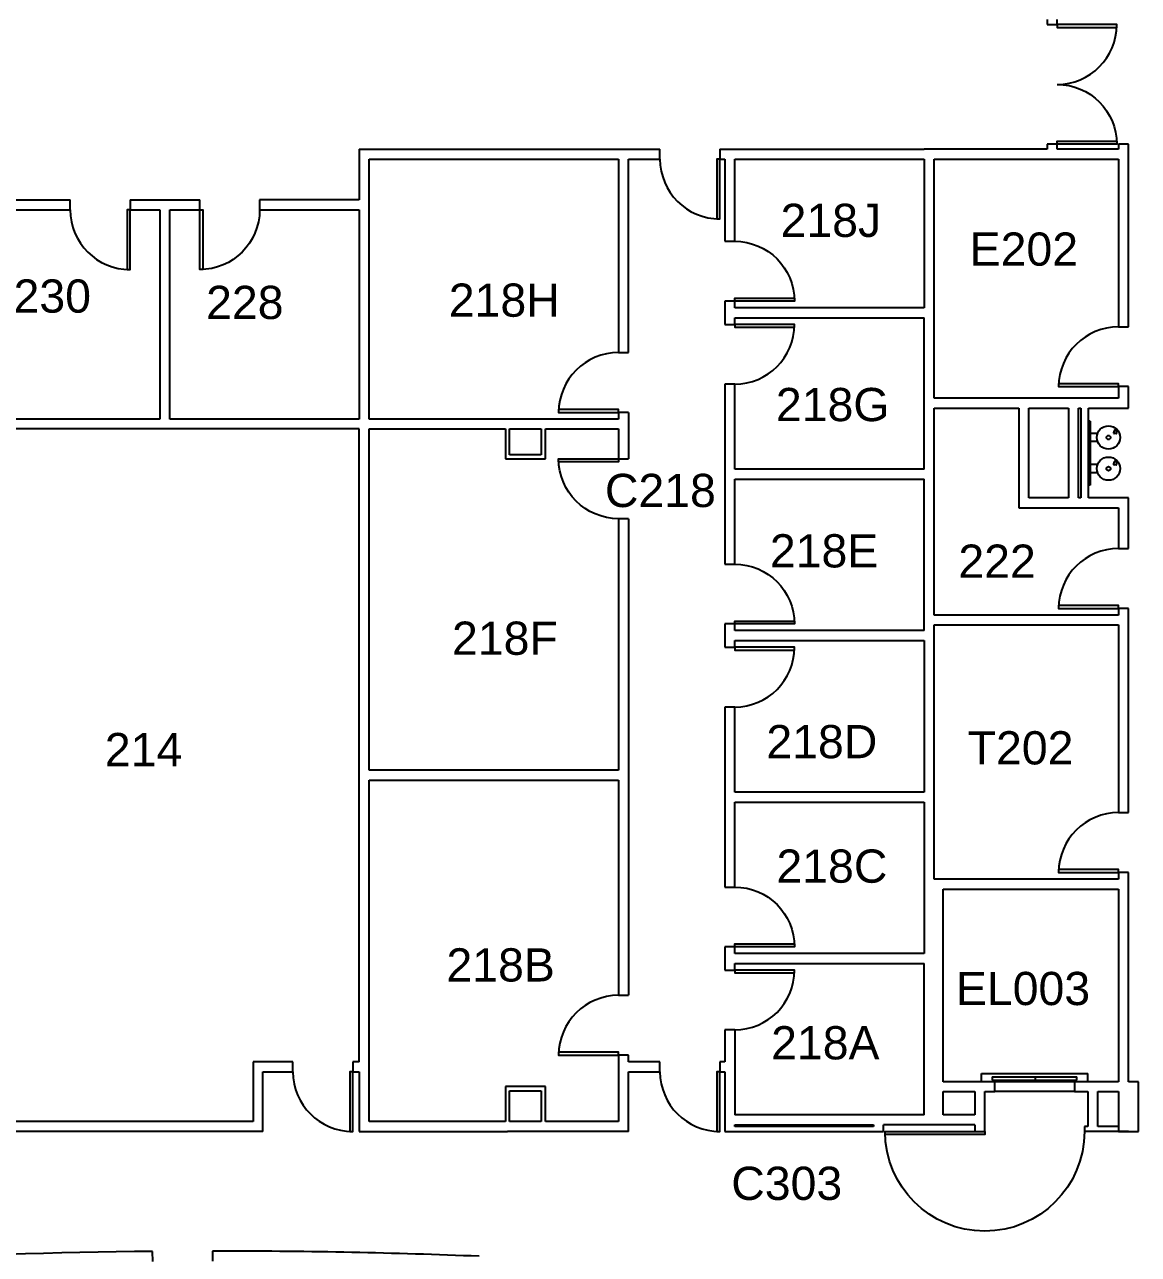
# Model space of a CAD drawing. Header units: inches. Extents: x -60 to 4788, y -1491 to 1233.
# Drawn here: x 3038 to 3708, y -74 to 667 of the extents above; entities that cross this region are included whole.
import ezdxf

# ---------------------------------------------------------------- set-up
doc = ezdxf.new("R2010")
doc.units = ezdxf.units.IN
doc.header["$LTSCALE"] = 48
doc.header["$MEASUREMENT"] = 0
doc.layers.add('A-Anno-Note', color=231, linetype='Continuous', lineweight=25)
doc.layers.add('A-FLOR-FIXT', color=3, linetype='Continuous', lineweight=25)
for name, color, linetype in [('A-DOOR', 4, 'Continuous'), ('A-FLOR-EVTR', 3, 'Continuous'), ('A-WALL', 5, 'Continuous')]:
    doc.layers.add(name, color=color, linetype=linetype)

# ---------------------------------------------------------------- blocks, each defined once
blk = doc.blocks.new('$ELKAYEDFPBM117C')
at = {"layer": 'A-FLOR-FIXT'}
for p, q in [((-19.25, -1), (-19.25, 0)), ((19.25, -1), (19.25, 0)), ((19.25, -1), (-19.25, -1)), ((-11.88, -5.46), (-11.88, -1)), ((-6.88, -5.46), (-6.88, -1)), ((6.88, -5.46), (6.88, -1)), ((11.88, -5.46), (11.88, -1)), ((-7.02, -16.66), (-7.02, -15.34)), ((-5.68, -15.25), (-6.73, -15.09)), ((-5.68, -16.75), (-6.73, -16.91)), ((11.73, -16.66), (11.73, -15.34)), ((13.07, -15.25), (12.02, -15.09)), ((13.07, -16.75), (12.02, -16.91))]:
    blk.add_line(p, q, dxfattribs=at)
for centre, radius in [((-9.38, -12), 7), ((9.38, -12), 7), ((-9.38, -12), 1.25), ((9.38, -12), 1.25)]:
    blk.add_circle(centre, radius, dxfattribs=at)
for centre, radius, start, end in [((-6.77, -15.34), 0.25, 81.31851, 180), ((-6.77, -16.66), 0.25, 180, 278.68191), ((-5.68, -16), 0.75, 269.99697, 90), ((11.98, -15.34), 0.25, 81.31851, 180), ((11.98, -16.66), 0.25, 180, 278.68191), ((13.07, -16), 0.75, 269.99697, 90)]:
    blk.add_arc(centre, radius, start, end, dxfattribs=at)
blk = doc.blocks.new('*U115')
at = {"linetype": 'ByBlock', "lineweight": -2}
for p, q in [((24, 0), (3, 0)), ((146, 0), (30, 0)), ((30, 0), (30, 0)), ((156, 0), (152, 0)), ((156, -6), (156, 0)), ((192, 0), (192, -6)), ((305, 0), (192, 0)), ((315, 0), (311, 0)), ((315, -6), (315, 0)), ((351, 0), (351, -6)), ((375.49, 0), (351, 0)), ((30, -6), (156, -6)), ((192, -6), (315, -6)), ((351, -6), (381.49, -6))]:
    blk.add_line(p, q, dxfattribs=at)
at = {"lineweight": -2}
for p, q in [((24, 0), (3, 0)), ((146, 0), (30, 0)), ((30, 0), (30, 0)), ((156, 0), (152, 0)), ((156, -6), (156, 0)), ((192, 0), (192, -6)), ((305, 0), (192, 0)), ((315, 0), (311, 0)), ((315, -6), (315, 0)), ((351, 0), (351, -6)), ((375.49, 0), (351, 0)), ((30, -6), (156, -6)), ((192, -6), (315, -6)), ((351, -6), (381.49, -6))]:
    blk.add_line(p, q, dxfattribs=at)
blk = doc.blocks.new('*U123')
at = {"linetype": 'ByBlock', "lineweight": -2}
for p, q in [((36, 0), (0, 0)), ((42, 0), (423, 0)), ((555, 0), (429, 0)), ((591.5, 0), (561, 0)), ((6, -6), (211.5, -6)), ((217.5, -6), (423, -6)), ((429, -6), (585.5, -6))]:
    blk.add_line(p, q, dxfattribs=at)
at = {"lineweight": -2}
for p, q in [((36, 0), (0, 0)), ((42, 0), (423, 0)), ((555, 0), (429, 0)), ((591.5, 0), (561, 0)), ((6, -6), (211.5, -6)), ((217.5, -6), (423, -6)), ((429, -6), (585.5, -6))]:
    blk.add_line(p, q, dxfattribs=at)
blk = doc.blocks.new('*U124')
at = {"linetype": 'ByBlock', "lineweight": -2}
for p, q in [((132, 0), (6, 0)), ((6, -6), (132, -6))]:
    blk.add_line(p, q, dxfattribs=at)
at = {"lineweight": -2}
for p, q in [((132, 0), (6, 0)), ((6, -6), (132, -6))]:
    blk.add_line(p, q, dxfattribs=at)
blk = doc.blocks.new('*U126')
at = {"linetype": 'ByBlock', "lineweight": -2}
for p, q in [((52.5, 0), (3, 0)), ((52.5, -6), (52.5, 0)), ((88.5, 0), (88.5, -6)), ((92.5, 0), (88.5, 0)), ((102.5, 0), (98.5, 0)), ((102.5, -6), (102.5, 0)), ((138.5, 0), (138.5, -6)), ((189.7, 0), (138.5, 0)), ((246.9, 0), (195.7, 0)), ((246.9, -6), (246.9, 0)), ((282.9, 0), (282.9, -6)), ((286.9, 0), (282.9, 0)), ((296.9, 0), (292.9, 0)), ((296.9, -6), (296.9, 0)), ((332.9, 0), (332.9, -6)), ((384.1, 0), (332.9, 0)), ((441.3, 0), (390.1, 0)), ((441.3, -6), (441.3, 0)), ((477.3, 0), (477.3, -6)), ((481.3, 0), (477.3, 0)), ((491.3, 0), (487.3, 0)), ((491.3, -6), (491.3, 0)), ((527.3, 0), (527.3, -6)), ((527.3, 0), (578.5, 0)), ((585.5, 0), (584.5, 0)), ((3, -6), (52.5, -6)), ((88.5, -6), (102.5, -6)), ((138.5, -6), (246.9, -6)), ((282.9, -6), (296.9, -6)), ((332.9, -6), (441.3, -6)), ((477.3, -6), (491.3, -6)), ((527.3, -6), (546.5, -6)), ((552.5, -6), (588.5, -6))]:
    blk.add_line(p, q, dxfattribs=at)
at = {"lineweight": -2}
for p, q in [((52.5, 0), (3, 0)), ((52.5, -6), (52.5, 0)), ((88.5, 0), (88.5, -6)), ((92.5, 0), (88.5, 0)), ((102.5, 0), (98.5, 0)), ((102.5, -6), (102.5, 0)), ((138.5, 0), (138.5, -6)), ((189.7, 0), (138.5, 0)), ((246.9, 0), (195.7, 0)), ((246.9, -6), (246.9, 0)), ((282.9, 0), (282.9, -6)), ((286.9, 0), (282.9, 0)), ((296.9, 0), (292.9, 0)), ((296.9, -6), (296.9, 0)), ((332.9, 0), (332.9, -6)), ((384.1, 0), (332.9, 0)), ((441.3, 0), (390.1, 0)), ((441.3, -6), (441.3, 0)), ((477.3, 0), (477.3, -6)), ((481.3, 0), (477.3, 0)), ((491.3, 0), (487.3, 0)), ((491.3, -6), (491.3, 0)), ((527.3, 0), (527.3, -6)), ((527.3, 0), (578.5, 0)), ((585.5, 0), (584.5, 0)), ((3, -6), (52.5, -6)), ((88.5, -6), (102.5, -6)), ((138.5, -6), (246.9, -6)), ((282.9, -6), (296.9, -6)), ((332.9, -6), (441.3, -6)), ((477.3, -6), (491.3, -6)), ((527.3, -6), (546.5, -6)), ((552.5, -6), (588.5, -6))]:
    blk.add_line(p, q, dxfattribs=at)
blk = doc.blocks.new('*U135')
at = {"linetype": 'ByBlock', "lineweight": -2}
for p, q in [((66, 3), (0, 3)), ((66, -3), (66, 3)), ((102, 3), (102, -3)), ((102, 3), (144, 3)), ((144, -3), (144, 3)), ((180, 3), (180, -3)), ((180, 3), (306, 3)), ((306, -3), (306, 3)), ((342, 3), (342, -3)), ((342, 3), (384, 3)), ((384, -3), (384, 3)), ((420, 3), (420, -3)), ((480, 3), (420, 3)), ((6, -3), (66, -3)), ((102, -3), (120, -3)), ((126, -3), (144, -3)), ((180, -3), (240, -3)), ((246, -3), (306, -3)), ((342, -3), (360, -3)), ((366, -3), (384, -3)), ((420, -3), (480, -3))]:
    blk.add_line(p, q, dxfattribs=at)
at = {"lineweight": -2}
for p, q in [((66, 3), (0, 3)), ((66, -3), (66, 3)), ((102, 3), (102, -3)), ((102, 3), (144, 3)), ((144, -3), (144, 3)), ((180, 3), (180, -3)), ((180, 3), (306, 3)), ((306, -3), (306, 3)), ((342, 3), (342, -3)), ((342, 3), (384, 3)), ((384, -3), (384, 3)), ((420, 3), (420, -3)), ((480, 3), (420, 3)), ((6, -3), (66, -3)), ((102, -3), (120, -3)), ((126, -3), (144, -3)), ((180, -3), (240, -3)), ((246, -3), (306, -3)), ((342, -3), (360, -3)), ((366, -3), (384, -3)), ((420, -3), (480, -3))]:
    blk.add_line(p, q, dxfattribs=at)
blk = doc.blocks.new('*U137')
at = {"linetype": 'ByBlock', "lineweight": -2}
for p, q in [((119.5, 0), (3, 0)), ((119.5, -6), (119.5, 0)), ((155.5, 0), (155.5, -6)), ((155.5, 0), (183.5, 0)), ((183.5, -6), (183.5, 0)), ((219.5, 0), (506.5, 0)), ((219.5, 0), (219.5, -6)), ((506.5, -6), (506.5, 0)), ((542.5, 0), (542.5, -6)), ((546.5, 0), (542.5, 0)), ((588.5, 0), (552.5, 0)), ((3, -6), (119.5, -6)), ((155.5, -6), (159.5, -6)), ((165.5, -6), (183.5, -6)), ((219.5, -6), (371, -6)), ((377, -6), (506.5, -6)), ((542.5, -6), (582.5, -6))]:
    blk.add_line(p, q, dxfattribs=at)
at = {"lineweight": -2}
for p, q in [((119.5, 0), (3, 0)), ((119.5, -6), (119.5, 0)), ((155.5, 0), (155.5, -6)), ((155.5, 0), (183.5, 0)), ((183.5, -6), (183.5, 0)), ((219.5, 0), (506.5, 0)), ((219.5, 0), (219.5, -6)), ((506.5, -6), (506.5, 0)), ((542.5, 0), (542.5, -6)), ((546.5, 0), (542.5, 0)), ((588.5, 0), (552.5, 0)), ((3, -6), (119.5, -6)), ((155.5, -6), (159.5, -6)), ((165.5, -6), (183.5, -6)), ((219.5, -6), (371, -6)), ((377, -6), (506.5, -6)), ((542.5, -6), (582.5, -6))]:
    blk.add_line(p, q, dxfattribs=at)
blk = doc.blocks.new('*U138')
at = {"linetype": 'ByBlock', "lineweight": -2}
for p, q in [((114, 3), (0, 3)), ((0, -3), (114, -3))]:
    blk.add_line(p, q, dxfattribs=at)
at = {"lineweight": -2}
for p, q in [((114, 3), (0, 3)), ((0, -3), (114, -3))]:
    blk.add_line(p, q, dxfattribs=at)
blk = doc.blocks.new('*U139')
at = {"linetype": 'ByBlock', "lineweight": -2}
for p, q in [((114, 3), (0, 3)), ((0, -3), (114, -3))]:
    blk.add_line(p, q, dxfattribs=at)
at = {"lineweight": -2}
for p, q in [((114, 3), (0, 3)), ((0, -3), (114, -3))]:
    blk.add_line(p, q, dxfattribs=at)
blk = doc.blocks.new('*U140')
at = {"linetype": 'ByBlock', "lineweight": -2}
for p, q in [((114, 3), (0, 3)), ((0, -3), (114, -3))]:
    blk.add_line(p, q, dxfattribs=at)
at = {"lineweight": -2}
for p, q in [((114, 3), (0, 3)), ((0, -3), (114, -3))]:
    blk.add_line(p, q, dxfattribs=at)
blk = doc.blocks.new('*U141')
at = {"linetype": 'ByBlock', "lineweight": -2}
for p, q in [((114, 3), (0, 3)), ((0, -3), (114, -3))]:
    blk.add_line(p, q, dxfattribs=at)
at = {"lineweight": -2}
for p, q in [((114, 3), (0, 3)), ((0, -3), (114, -3))]:
    blk.add_line(p, q, dxfattribs=at)
blk = doc.blocks.new('*U142')
at = {"linetype": 'ByBlock', "lineweight": -2}
for p, q in [((156, 3), (6, 3)), ((6, -3), (156, -3))]:
    blk.add_line(p, q, dxfattribs=at)
at = {"lineweight": -2}
for p, q in [((156, 3), (6, 3)), ((6, -3), (156, -3))]:
    blk.add_line(p, q, dxfattribs=at)
blk = doc.blocks.new('*U154')
at = {"linetype": 'ByBlock', "lineweight": -2}
for p, q in [((114, 3), (0, 3)), ((0, -3), (114, -3))]:
    blk.add_line(p, q, dxfattribs=at)
at = {"lineweight": -2}
for p, q in [((114, 3), (0, 3)), ((0, -3), (114, -3))]:
    blk.add_line(p, q, dxfattribs=at)
blk = doc.blocks.new('*U170')
at = {"linetype": 'ByBlock', "lineweight": -2}
for p, q in [((22.75, 0), (-1.25, 0)), ((1.25, -2.5), (20.25, -2.5))]:
    blk.add_line(p, q, dxfattribs=at)
at = {"lineweight": -2}
for p, q in [((22.75, 0), (-1.25, 0)), ((1.25, -2.5), (20.25, -2.5))]:
    blk.add_line(p, q, dxfattribs=at)
blk = doc.blocks.new('*U171')
at = {"linetype": 'ByBlock', "lineweight": -2}
for p, q in [((18, 1.25), (0, 1.25)), ((0, -1.25), (15.5, -1.25))]:
    blk.add_line(p, q, dxfattribs=at)
at = {"lineweight": -2}
for p, q in [((18, 1.25), (0, 1.25)), ((0, -1.25), (15.5, -1.25))]:
    blk.add_line(p, q, dxfattribs=at)
blk = doc.blocks.new('*U172')
at = {"linetype": 'ByBlock', "lineweight": -2}
for p, q in [((18, 1.25), (0, 1.25)), ((2.5, -1.25), (18, -1.25))]:
    blk.add_line(p, q, dxfattribs=at)
at = {"lineweight": -2}
for p, q in [((18, 1.25), (0, 1.25)), ((2.5, -1.25), (18, -1.25))]:
    blk.add_line(p, q, dxfattribs=at)
blk = doc.blocks.new('*U182')
at = {"linetype": 'ByBlock', "lineweight": -2}
for p, q in [((20.25, 0), (1.25, 0)), ((-1.25, -2.5), (22.75, -2.5))]:
    blk.add_line(p, q, dxfattribs=at)
at = {"lineweight": -2}
for p, q in [((20.25, 0), (1.25, 0)), ((-1.25, -2.5), (22.75, -2.5))]:
    blk.add_line(p, q, dxfattribs=at)
blk = doc.blocks.new('*U183')
at = {"linetype": 'ByBlock', "lineweight": -2}
for p, q in [((18.5, 1.25), (-2.5, 1.25)), ((0, -1.25), (18.5, -1.25))]:
    blk.add_line(p, q, dxfattribs=at)
at = {"lineweight": -2}
for p, q in [((18.5, 1.25), (-2.5, 1.25)), ((0, -1.25), (18.5, -1.25))]:
    blk.add_line(p, q, dxfattribs=at)
blk = doc.blocks.new('*U184')
at = {"linetype": 'ByBlock', "lineweight": -2}
for p, q in [((27, 1.25), (6, 1.25)), ((6, -1.25), (24.5, -1.25))]:
    blk.add_line(p, q, dxfattribs=at)
at = {"lineweight": -2}
for p, q in [((27, 1.25), (6, 1.25)), ((6, -1.25), (24.5, -1.25))]:
    blk.add_line(p, q, dxfattribs=at)
blk = doc.blocks.new('*U194')
at = {"linetype": 'ByBlock', "lineweight": -2}
for p, q in [((52.4, 0), (0, 0)), ((6, -6), (152.6, -6)), ((149.6, 0), (58.4, 0)), ((152.6, -6), (159, -6)), ((155.6, 0), (246.8, 0)), ((165, -6), (289.5, -6)), ((252.8, 0), (344, 0)), ((295.5, -6), (439.5, -6)), ((439.5, 0), (350, 0))]:
    blk.add_line(p, q, dxfattribs=at)
at = {"lineweight": -2}
for p, q in [((52.4, 0), (0, 0)), ((6, -6), (152.6, -6)), ((149.6, 0), (58.4, 0)), ((152.6, -6), (159, -6)), ((155.6, 0), (246.8, 0)), ((165, -6), (289.5, -6)), ((252.8, 0), (344, 0)), ((295.5, -6), (439.5, -6)), ((439.5, 0), (350, 0))]:
    blk.add_line(p, q, dxfattribs=at)
blk = doc.blocks.new('*U197')
at = {"linetype": 'ByBlock', "lineweight": -2}
for p, q in [((45, 0), (45, -6)), ((64, 0), (45, 0)), ((9, 0), (6, 0)), ((6, -6), (9, -6)), ((9, -6), (9, 0)), ((45, -6), (64, -6))]:
    blk.add_line(p, q, dxfattribs=at)
at = {"lineweight": -2}
for p, q in [((45, 0), (45, -6)), ((64, 0), (45, 0)), ((9, 0), (6, 0)), ((6, -6), (9, -6)), ((9, -6), (9, 0)), ((45, -6), (64, -6))]:
    blk.add_line(p, q, dxfattribs=at)
blk = doc.blocks.new('*U198')
at = {"linetype": 'ByBlock', "lineweight": -2}
for p, q in [((3, 0), (0, 0)), ((3, -6), (3, 0)), ((75, 0), (75, -6)), ((78, 0), (75, 0)), ((0, -6), (3, -6)), ((75, -6), (78, -6))]:
    blk.add_line(p, q, dxfattribs=at)
at = {"lineweight": -2}
for p, q in [((3, 0), (0, 0)), ((3, -6), (3, 0)), ((75, 0), (75, -6)), ((78, 0), (75, 0)), ((0, -6), (3, -6)), ((75, -6), (78, -6))]:
    blk.add_line(p, q, dxfattribs=at)
blk = doc.blocks.new('*U230')
at = {"linetype": 'ByBlock', "lineweight": -2}
for p, q in [((0, 0), (72.75, 0)), ((162, 0), (72.75, 0)), ((6, -6), (50, -6)), ((52.5, -6), (71.5, -6)), ((74, -6), (156, -6))]:
    blk.add_line(p, q, dxfattribs=at)
at = {"lineweight": -2}
for p, q in [((0, 0), (72.75, 0)), ((162, 0), (72.75, 0)), ((6, -6), (50, -6)), ((52.5, -6), (71.5, -6)), ((74, -6), (156, -6))]:
    blk.add_line(p, q, dxfattribs=at)
blk = doc.blocks.new('*U341')
at = {"linetype": 'ByBlock', "lineweight": -2}
for p, q in [((30, 0), (6, 0)), ((37.38, 0), (36, 0)), ((66, 0), (42, 0)), ((0, -6), (37.38, -6)), ((37.38, -6), (60, -6))]:
    blk.add_line(p, q, dxfattribs=at)
at = {"lineweight": -2}
for p, q in [((30, 0), (6, 0)), ((37.38, 0), (36, 0)), ((66, 0), (42, 0)), ((0, -6), (37.38, -6)), ((37.38, -6), (60, -6))]:
    blk.add_line(p, q, dxfattribs=at)
blk = doc.blocks.new('*U373')
at = {"linetype": 'ByBlock', "lineweight": -2}
for p, q in [((0, 3), (181, 3)), ((181, -3), (181, 3)), ((217, 3), (217, -3)), ((217, 3), (340, 3)), ((414, 3), (340, 3)), ((457, 3), (420, 3)), ((6, -3), (156, -3)), ((162, -3), (181, -3)), ((217, -3), (220, -3)), ((226, -3), (340, -3)), ((346, -3), (457, -3))]:
    blk.add_line(p, q, dxfattribs=at)
at = {"lineweight": -2}
for p, q in [((0, 3), (181, 3)), ((181, -3), (181, 3)), ((217, 3), (217, -3)), ((217, 3), (340, 3)), ((414, 3), (340, 3)), ((457, 3), (420, 3)), ((6, -3), (156, -3)), ((162, -3), (181, -3)), ((217, -3), (220, -3)), ((226, -3), (340, -3)), ((346, -3), (457, -3))]:
    blk.add_line(p, q, dxfattribs=at)
blk = doc.blocks.new('*U377')
at = {"linetype": 'ByBlock', "lineweight": -2}
for p, q in [((58, 0), (40, 0)), ((4, 0), (0, 0)), ((0, -6), (4, -6)), ((4, -6), (4, 0)), ((40, 0), (40, -6)), ((40, -6), (64, -6))]:
    blk.add_line(p, q, dxfattribs=at)
at = {"lineweight": -2}
for p, q in [((58, 0), (40, 0)), ((4, 0), (0, 0)), ((0, -6), (4, -6)), ((4, -6), (4, 0)), ((40, 0), (40, -6)), ((40, -6), (64, -6))]:
    blk.add_line(p, q, dxfattribs=at)
blk = doc.blocks.new('*U379')
at = {"linetype": 'ByBlock', "lineweight": -2}
for p, q in [((42, 0), (6, 0)), ((0, -6), (36, -6))]:
    blk.add_line(p, q, dxfattribs=at)
at = {"lineweight": -2}
for p, q in [((42, 0), (6, 0)), ((0, -6), (36, -6))]:
    blk.add_line(p, q, dxfattribs=at)
blk = doc.blocks.new('*U382')
at = {"linetype": 'ByBlock', "lineweight": -2}
for p, q in [((-6, 0), (206.75, 0)), ((0, -6), (170, -6)), ((176, -6), (205.5, -6)), ((352, 0), (206.75, 0)), ((208, -6), (346, -6))]:
    blk.add_line(p, q, dxfattribs=at)
at = {"lineweight": -2}
for p, q in [((-6, 0), (206.75, 0)), ((0, -6), (170, -6)), ((176, -6), (205.5, -6)), ((352, 0), (206.75, 0)), ((208, -6), (346, -6))]:
    blk.add_line(p, q, dxfattribs=at)
blk = doc.blocks.new('*U383')
at = {"linetype": 'ByBlock', "lineweight": -2}
for p, q in [((57, 3), (6, 3)), ((87, 3), (63, 3)), ((94.37, 3), (93, 3)), ((117, 3), (99, 3)), ((6, -3), (57, -3)), ((63, -3), (87, -3)), ((93, -3), (94.37, -3)), ((99, -3), (123, -3))]:
    blk.add_line(p, q, dxfattribs=at)
at = {"lineweight": -2}
for p, q in [((57, 3), (6, 3)), ((87, 3), (63, 3)), ((94.37, 3), (93, 3)), ((117, 3), (99, 3)), ((6, -3), (57, -3)), ((63, -3), (87, -3)), ((93, -3), (94.37, -3)), ((99, -3), (123, -3))]:
    blk.add_line(p, q, dxfattribs=at)
blk = doc.blocks.new('*U451')
at = {"linetype": 'ByBlock', "lineweight": -2}
for p, q in [((431.41, 17.93), (430.72, 23.89)), ((466.48, 28.04), (467.17, 22.08))]:
    blk.add_line(p, q, dxfattribs=at)
at = {"lineweight": -2}
for p, q in [((431.41, 17.93), (430.72, 23.89)), ((466.48, 28.04), (467.17, 22.08))]:
    blk.add_line(p, q, dxfattribs=at)
at = {"linetype": 'ByBlock', "lineweight": -2}
for start, end in [(276.87983, 282.02478), (273.99038, 276.24746), (276.24746, 276.35094)]:
    blk.add_arc((0, 3894), 3900, start, end, dxfattribs=at)
at = {"lineweight": -2}
for start, end in [(276.87983, 282.02478), (273.99038, 276.24746), (276.24746, 276.35094)]:
    blk.add_arc((0, 3894), 3900, start, end, dxfattribs=at)
blk = doc.blocks.new('*U461')
at = {"linetype": 'ByBlock', "lineweight": -2}
for p, q in [((12.5, 0), (0, 0)), ((0, -6), (26.5, -6)), ((26.5, 0), (18.5, 0)), ((26.5, -6), (26.5, 0))]:
    blk.add_line(p, q, dxfattribs=at)
at = {"lineweight": -2}
for p, q in [((12.5, 0), (0, 0)), ((0, -6), (26.5, -6)), ((26.5, 0), (18.5, 0)), ((26.5, -6), (26.5, 0))]:
    blk.add_line(p, q, dxfattribs=at)
blk = doc.blocks.new('*U462')
at = {"linetype": 'ByBlock', "lineweight": -2}
for p, q in [((105.5, 0), (0, 0)), ((0, -6), (111, -6))]:
    blk.add_line(p, q, dxfattribs=at)
at = {"lineweight": -2}
for p, q in [((105.5, 0), (0, 0)), ((0, -6), (111, -6))]:
    blk.add_line(p, q, dxfattribs=at)
blk = doc.blocks.new('*U463')
at = {"linetype": 'ByBlock', "lineweight": -2}
for p, q in [((0, 0), (0, -6)), ((6, 0), (0, 0)), ((31, 0), (12, 0)), ((0, -6), (31, -6))]:
    blk.add_line(p, q, dxfattribs=at)
at = {"lineweight": -2}
for p, q in [((0, 0), (0, -6)), ((6, 0), (0, 0)), ((31, 0), (12, 0)), ((0, -6), (31, -6))]:
    blk.add_line(p, q, dxfattribs=at)
blk = doc.blocks.new('*U480')
at = {"linetype": 'ByBlock', "lineweight": -2}
for p, q in [((111, 0), (0, 0)), ((0, -6), (111, -6))]:
    blk.add_line(p, q, dxfattribs=at)
at = {"lineweight": -2}
for p, q in [((111, 0), (0, 0)), ((0, -6), (111, -6))]:
    blk.add_line(p, q, dxfattribs=at)
blk = doc.blocks.new('*U481')
at = {"linetype": 'ByBlock', "lineweight": -2}
for p, q in [((54.01, 0), (0, 0)), ((60.01, -6), (60.01, 0)), ((60.01, 0), (60.01, 0)), ((0, -6), (54.01, -6)), ((60.01, -6), (60.01, -6))]:
    blk.add_line(p, q, dxfattribs=at)
at = {"lineweight": -2}
for p, q in [((54.01, 0), (0, 0)), ((60.01, -6), (60.01, 0)), ((60.01, 0), (60.01, 0)), ((0, -6), (54.01, -6)), ((60.01, -6), (60.01, -6))]:
    blk.add_line(p, q, dxfattribs=at)
blk = doc.blocks.new('*U482')
at = {"linetype": 'ByBlock', "lineweight": -2}
for p, q in [((10, 0), (3, 0)), ((10, -6), (10, 0)), ((46, 0), (46, -6)), ((147, 0), (46, 0)), ((156, 0), (153, 0)), ((156, -6), (156, 0)), ((-3, -6), (10, -6)), ((46, -6), (156, -6))]:
    blk.add_line(p, q, dxfattribs=at)
at = {"lineweight": -2}
for p, q in [((10, 0), (3, 0)), ((10, -6), (10, 0)), ((46, 0), (46, -6)), ((147, 0), (46, 0)), ((156, 0), (153, 0)), ((156, -6), (156, 0)), ((-3, -6), (10, -6)), ((46, -6), (156, -6))]:
    blk.add_line(p, q, dxfattribs=at)
blk = doc.blocks.new('*U491')
at = {"linetype": 'ByBlock', "lineweight": -2}
for p, q in [((12, 0), (6, 0)), ((12, -30), (12, 0)), ((0, -27), (0, -30)), ((0, -30), (6, -30)), ((6, -30), (12, -30))]:
    blk.add_line(p, q, dxfattribs=at)
at = {"lineweight": -2}
for p, q in [((12, 0), (6, 0)), ((12, -30), (12, 0)), ((0, -27), (0, -30)), ((0, -30), (6, -30)), ((6, -30), (12, -30))]:
    blk.add_line(p, q, dxfattribs=at)
blk = doc.blocks.new('*U498')
at = {"linetype": 'ByBlock', "lineweight": -2}
for p, q in [((60.01, -6), (60.01, 0)), ((60.01, 0), (60.01, 0)), ((54.01, 0), (-6, 0)), ((0, -6), (54.01, -6)), ((60.01, -6), (60.01, -6))]:
    blk.add_line(p, q, dxfattribs=at)
at = {"lineweight": -2}
for p, q in [((60.01, -6), (60.01, 0)), ((60.01, 0), (60.01, 0)), ((54.01, 0), (-6, 0)), ((0, -6), (54.01, -6)), ((60.01, -6), (60.01, -6))]:
    blk.add_line(p, q, dxfattribs=at)
blk = doc.blocks.new('*U516')
at = {"linetype": 'ByBlock', "lineweight": -2}
for p, q in [((6, 0), (97.2, 0)), ((142, 0), (103.2, 0)), ((6, -11.5), (20, -11.5)), ((26, -11.5), (142, -11.5))]:
    blk.add_line(p, q, dxfattribs=at)
at = {"lineweight": -2}
for p, q in [((6, 0), (97.2, 0)), ((142, 0), (103.2, 0)), ((6, -11.5), (20, -11.5)), ((26, -11.5), (142, -11.5))]:
    blk.add_line(p, q, dxfattribs=at)
blk = doc.blocks.new('*U565')
at = {"linetype": 'ByBlock', "lineweight": -2}
for p, q in [((156, 0), (74, 0)), ((162, 0), (396, 0)), ((431.5, 0), (402, 0)), ((434, 0), (636, 0)), ((50, 0), (6, 0)), ((6, -6), (72.75, -6)), ((71.5, 0), (52.5, 0)), ((72.75, -6), (156, -6)), ((162, -6), (276, -6)), ((282, -6), (396, -6)), ((402, -6), (516, -6)), ((522, -6), (636, -6))]:
    blk.add_line(p, q, dxfattribs=at)
at = {"lineweight": -2}
for p, q in [((156, 0), (74, 0)), ((162, 0), (396, 0)), ((431.5, 0), (402, 0)), ((434, 0), (636, 0)), ((50, 0), (6, 0)), ((6, -6), (72.75, -6)), ((71.5, 0), (52.5, 0)), ((72.75, -6), (156, -6)), ((162, -6), (276, -6)), ((282, -6), (396, -6)), ((402, -6), (516, -6)), ((522, -6), (636, -6))]:
    blk.add_line(p, q, dxfattribs=at)
blk = doc.blocks.new('*U568')
at = {"linetype": 'ByBlock', "lineweight": -2}
for p, q in [((4, 0), (0, 0)), ((24, 0), (10, 0)), ((3, -6), (24, -6))]:
    blk.add_line(p, q, dxfattribs=at)
at = {"lineweight": -2}
for p, q in [((4, 0), (0, 0)), ((24, 0), (10, 0)), ((3, -6), (24, -6))]:
    blk.add_line(p, q, dxfattribs=at)
blk = doc.blocks.new('*U569')
at = {"linetype": 'ByBlock', "lineweight": -2}
for p, q in [((21, 0), (0, 0)), ((0, -6), (21, -6))]:
    blk.add_line(p, q, dxfattribs=at)
at = {"lineweight": -2}
for p, q in [((21, 0), (0, 0)), ((0, -6), (21, -6))]:
    blk.add_line(p, q, dxfattribs=at)
blk = doc.blocks.new('*U108')
at = {"linetype": 'ByBlock', "lineweight": -2}
for p, q in [((4, 0), (3, 0)), ((0, -6), (4, -6))]:
    blk.add_line(p, q, dxfattribs=at)
at = {"lineweight": -2}
for p, q in [((4, 0), (3, 0)), ((0, -6), (4, -6))]:
    blk.add_line(p, q, dxfattribs=at)
blk = doc.blocks.new('*U109')
at = {"linetype": 'ByBlock', "lineweight": -2}
for p, q in [((-6, 0), (20.5, 0)), ((20.5, -3), (20.5, 0)), ((86.5, 0), (80.5, 0)), ((0, -3), (12.5, -3)), ((18.5, -3), (20.5, -3)), ((80.5, 0), (80.5, -3))]:
    blk.add_line(p, q, dxfattribs=at)
at = {"lineweight": -2}
for p, q in [((-6, 0), (20.5, 0)), ((20.5, -3), (20.5, 0)), ((86.5, 0), (80.5, 0)), ((0, -3), (12.5, -3)), ((18.5, -3), (20.5, -3)), ((80.5, 0), (80.5, -3))]:
    blk.add_line(p, q, dxfattribs=at)
blk = doc.blocks.new('*U110')
at = {"linetype": 'ByBlock', "lineweight": -2}
for p, q in [((0, 0), (55, 0)), ((0, -6), (19, -6)), ((30.5, -6), (144.5, -6)), ((144.5, 0), (61, 0))]:
    blk.add_line(p, q, dxfattribs=at)
at = {"lineweight": -2}
for p, q in [((0, 0), (55, 0)), ((0, -6), (19, -6)), ((30.5, -6), (144.5, -6)), ((144.5, 0), (61, 0))]:
    blk.add_line(p, q, dxfattribs=at)
blk = doc.blocks.new('*U111')
at = {"linetype": 'ByBlock', "lineweight": -2}
for p, q in [((89.5, 0), (-6, 0)), ((0, -3), (83.5, -3))]:
    blk.add_line(p, q, dxfattribs=at)
at = {"lineweight": -2}
for p, q in [((89.5, 0), (-6, 0)), ((0, -3), (83.5, -3))]:
    blk.add_line(p, q, dxfattribs=at)
blk = doc.blocks.new('*U113')
at = {"linetype": 'ByBlock', "lineweight": -2}
for p, q in [((54.01, 0), (0, 0)), ((60.01, -4.63), (60.01, 0)), ((60.01, 0), (60.01, 0)), ((0, -4.63), (54.01, -4.63)), ((60.01, -4.63), (60.01, -4.63))]:
    blk.add_line(p, q, dxfattribs=at)
at = {"lineweight": -2}
for p, q in [((54.01, 0), (0, 0)), ((60.01, -4.63), (60.01, 0)), ((60.01, 0), (60.01, 0)), ((0, -4.63), (54.01, -4.63)), ((60.01, -4.63), (60.01, -4.63))]:
    blk.add_line(p, q, dxfattribs=at)

msp = doc.modelspace()

# ---------------------------------------------------------------- linework, layer by layer
at = {"layer": 'A-DOOR', "linetype": 'ByBlock', "lineweight": -2}
for points in [[(3659, 666.5), (3659, 664.75), (3695, 664.75), (3695, 666.5)], [(3659, 594.5), (3659, 596.25), (3695, 596.25), (3695, 594.5)], [(3456, 585.5), (3454.25, 585.5), (3454.25, 549.5), (3456, 549.5)], [(3101, 555), (3099.25, 555), (3099.25, 519), (3101, 519)], [(3143, 555), (3144.75, 555), (3144.75, 519), (3143, 519)], [(3465, 500), (3465, 501.75), (3501, 501.75), (3501, 500)], [(3465, 486), (3465, 484.25), (3501, 484.25), (3501, 486)], [(3696, 448.5), (3696, 450.25), (3660, 450.25), (3660, 448.5)], [(3395, 433), (3395, 434.75), (3359, 434.75), (3359, 433)], [(3395, 405), (3395, 403.25), (3359, 403.25), (3359, 405)], [(3696, 315), (3696, 316.75), (3660, 316.75), (3660, 315)], [(3465, 305.6), (3465, 307.35), (3501, 307.35), (3501, 305.6)], [(3465, 291.6), (3465, 289.85), (3501, 289.85), (3501, 291.6)], [(3696, 156), (3696, 157.75), (3660, 157.75), (3660, 156)], [(3465, 111.2), (3465, 112.95), (3501, 112.95), (3501, 111.2)], [(3465, 97.2), (3465, 95.45), (3501, 95.45), (3501, 97.2)], [(3395, 46), (3395, 47.75), (3359, 47.75), (3359, 46)], [(3235, 36), (3233.25, 36), (3233.25, 0), (3235, 0)], [(3456, 36), (3454.25, 36), (3454.25, 0), (3456, 0)], [(3615.5, 0), (3615.5, -1.75), (3555.5, -1.75), (3555.5, 0)]]:
    msp.add_lwpolyline(points, close=True, dxfattribs=at)
for centre, start, end in [((3659, 666.5), 270, 0), ((3456, 585.5), 180, 270), ((3101, 555), 180, 270), ((3465, 486), 270, 360), ((3696, 448.5), 90, 180), ((3395, 433), 90, 180), ((3696, 315), 90, 180), ((3465, 291.6), 270, 360), ((3696, 156), 90, 180), ((3465, 97.2), 270, 360), ((3395, 46), 90, 180), ((3235, 36), 180, 270), ((3456, 36), 180, 270)]:
    msp.add_arc(centre, 36, start, end, dxfattribs=at)
at = {"layer": 'A-DOOR', "linetype": 'ByBlock', "lineweight": -2, "extrusion": (-6.01169e-73, -3.26449e-57, -1)}
msp.add_arc((-3659, 594.5), 36, 90, 180, dxfattribs=at)
at = {"layer": 'A-DOOR', "linetype": 'ByBlock', "lineweight": -2, "extrusion": (0, 4.32971e-58, -1)}
msp.add_arc((-3143, 555), 36, 180, 270, dxfattribs=at)
at = {"layer": 'A-DOOR', "linetype": 'ByBlock', "lineweight": -2, "extrusion": (-6.91734e-69, 5.18019e-57, -1)}
for centre in [(-3465, 500), (-3465, 305.6), (-3465, 111.2)]:
    msp.add_arc(centre, 36, 90, 180, dxfattribs=at)
at = {"layer": 'A-DOOR', "linetype": 'ByBlock', "lineweight": -2, "extrusion": (-6.8087e-69, 5.42772e-57, -1)}
msp.add_arc((-3395, 405), 36, 270, 0, dxfattribs=at)
at = {"layer": 'A-DOOR', "linetype": 'ByBlock', "lineweight": -2, "extrusion": (0, 5.4169e-61, -1)}
msp.add_arc((-3615.5, 0), 60, 180, 0, dxfattribs=at)
at = {"layer": 'A-FLOR-EVTR'}
for p, q in [((3613.5, 35), (3677.5, 35)), ((3613.5, 30), (3613.5, 35)), ((3620, 33), (3671, 33)), ((3620, 33), (3620, 31)), ((3620, 31), (3671, 31)), ((3646, 31), (3646, 33)), ((3671, 31), (3671, 33)), ((3677.5, 30), (3677.5, 35))]:
    msp.add_line(p, q, dxfattribs=at)
for points in [[(3669.5, 30), (3621.5, 30)], [(3669.5, 24), (3621.5, 24)]]:
    msp.add_lwpolyline(points, dxfattribs=at)

# ---------------------------------------------------------------- block references
at = {"layer": 'A-FLOR-FIXT', "rotation": 90}
msp.add_blockref('$ELKAYEDFPBM117C', (3678, 408.5), dxfattribs=at)
at = {"layer": 'A-WALL'}
for name, p, rotation in [('*U198', (3659, 669.5), 270), ('*U482', (3696, 438.5), 90), ('*U123', (3239, 0), 90), ('*U373', (3239, 588.5), 359.9999999999935), ('*U137', (3401, 588.5), 270), ('*U126', (3465, 588.5), 270), ('*U194', (3579, 146), 90), ('*U135', (2759, 558), 359.9999999999935), ('*U124', (3119, 423), 90), ('*U154', (3465, 493), 359.9999999999837), ('*U498', (3636, 381.49), 90), ('*U481', (3666, 381.49), 90), ('*U113', (3673.37, 381.49), 90), ('*U565', (3401, 423), 179.9999999999968), ('*U172', (3328.25, 405), 90), ('*U171', (3349.75, 423), 270), ('*U170', (3349.75, 405), 179.9999999999218), ('*U138', (3465, 395.8), 359.999999999987), ('*U341', (3636, 381.49), 359.9999999999837), ('*U115', (3696, 0), 90), ('*U480', (3696, 305), 179.999992022686), ('*U139', (3465, 298.6), 359.9999999999804), ('*U142', (3239, 214.5), 359.999999999982), ('*U140', (3465, 201.4), 359.9999999999788), ('*U462', (3696, 146), 179.999992022686), ('*U516', (3579, 4), 90), ('*U141', (3465, 104.2), 359.9999999999853), ('*U377', (3239, 36), 179.9999999999976), ('*U379', (3175, 0), 90), ('*U197', (3465, 36), 179.999999999998), ('*U463', (3621.5, 24), 180.0001539643038), ('*U461', (3696, 24), 179.9999921383129), ('*U491', (3696, 30), 1.017777498068325e-12), ('*U182', (3349.75, 24.5), 179.9999999994669), ('*U184', (3328.25, 0), 90), ('*U183', (3349.75, 24.5), 270), ('*U568', (3609.5, 0), 90), ('*U569', (3683.5, 24), 270), ('*U110', (3609.5, 4), 179.9999999999981), ('*U382', (3175, 0), 179.9999999999968), ('*U230', (3401, 0), 179.9999999999969), ('*U111', (3548.5, 0), 179.9999999999981), ('*U108', (3548.5, 0), 90), ('*U109', (3696, 0), 179.9999999999981), ('*U451', (3581.36, -101.46), 173.7074925624246)]:
    msp.add_blockref(name, p, dxfattribs=dict(at, rotation=rotation))
msp.add_blockref('*U383', (3579, 438.5), dxfattribs=at)

# ---------------------------------------------------------------- texts
at = {"layer": 'A-Anno-Note', "char_height": 20, "attachment_point": 1}
for s, insert in [('{\\fArial|b0|i0|c0|p34;218J}', (3492.59, 558.64)), ('{\\fArial|b0|i0|c0|p34;E202}', (3606.43, 541.33)), ('{\\fArial|b0|i0|c0|p34;230}', (3030.86, 513.06)), ('{\\fArial|b0|i0|c0|p34;228}', (3146.76, 509.22)), ('{\\fArial|b0|i0|c0|p34;218H}', (3292.87, 510.59)), ('{\\fArial|b0|i0|c0|p34;218G}', (3489.78, 447.72)), ('{\\fArial|b0|i0|c0|p34;C218}', (3386.85, 396)), ('{\\fArial|b0|i0|c0|p34;218E}', (3486.15, 359.64)), ('{\\fArial|b0|i0|c0|p34;222}', (3599.62, 353.41)), ('{\\fArial|b0|i0|c0|p34;218F}', (3294.8, 307.03)), ('{\\fArial|b0|i0|c0|p34;218D}', (3484.04, 244.76)), ('{\\fArial|b0|i0|c0|p34;214}', (3085.81, 239.97)), ('{\\fArial|b0|i0|c0|p34;T202}', (3605.22, 241.03)), ('{\\fArial|b0|i0|c0|p34;218C}', (3490.1, 169.8)), ('{\\fArial|b0|i0|c0|p34;218B}', (3291.46, 110.32)), ('{\\fArial|b0|i0|c0|p34;EL003}', (3598.16, 96.12)), ('{\\fArial|b0|i0|c0|p34;218A}', (3486.91, 63.43)), ('{\\fArial|b0|i0|c0|p34;C303}', (3462.91, -21.2))]:
    msp.add_mtext(s, dxfattribs=dict(at, insert=insert))

doc.saveas('drawing.dxf')
